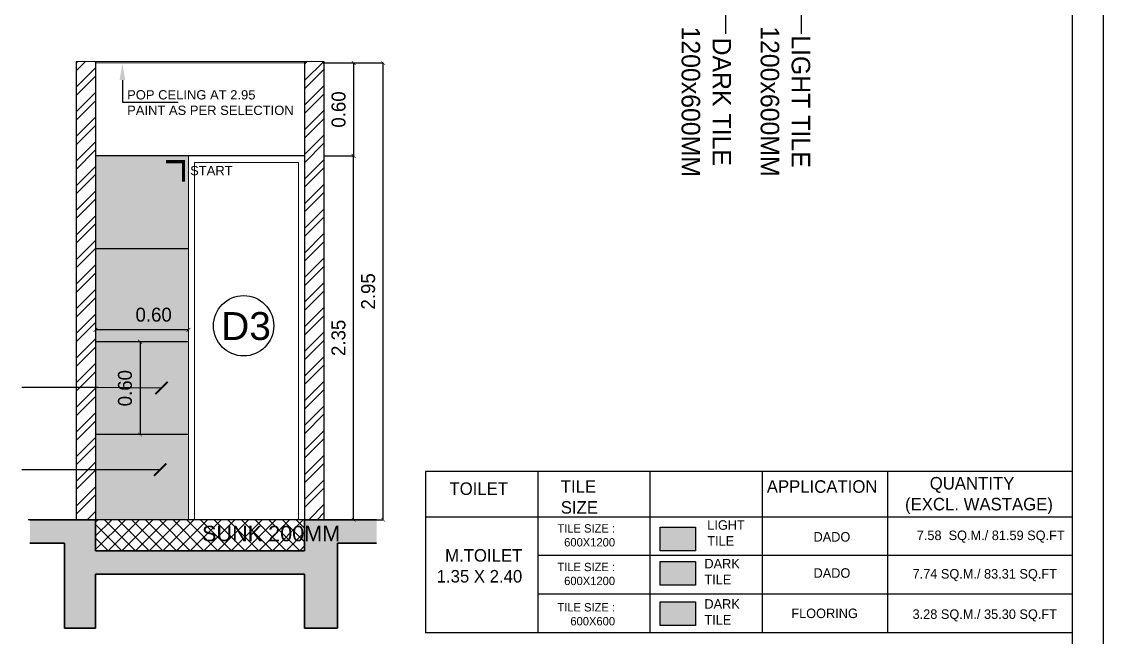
# Model space of a CAD drawing. Header units: metres. Extents: x 494 to 1845, y -666 to 1061.
# Drawn here: x 1783.96 to 1790.95, y 197.36 to 201.34 of the extents above; entities that cross this region are included whole.
import ezdxf
from ezdxf import colors
from ezdxf.entities.mleader import LeaderData, LeaderLine
from ezdxf.math import Vec2, Vec3

# ---------------------------------------------------------------- set-up
doc = ezdxf.new("R2010")
doc.units = ezdxf.units.M
doc.header["$MEASUREMENT"] = 0
doc.linetypes.add('1', pattern=[0])
doc.layers.get('Defpoints').update_dxf_attribs({"color": 12})
for name, color, linetype, lineweight in [('01 WALL', 7, 'Continuous', 25), ('A-Hatch', 8, 'Continuous', 9), ('Furniture', 8, 'Continuous', 13), ('SUNK', 7, 'Continuous', 13), ('VDA - FALSE CEILING', 7, 'Continuous', 5), ('VDA-Col-slab', 1, 'Continuous', 30), ('VDA-DOOR', 23, 'Continuous', 5), ('VDA-WALL', 250, 'Continuous', 25), ('VDA_DARK TILES', 8, 'Continuous', 9), ('VDA_LIGHT TILES', 254, 'Continuous', 5)]:
    doc.layers.add(name, color=color, linetype=linetype, lineweight=lineweight)
for name, color, linetype in [('Flooring', 250, 'Continuous'), ('SHEET', 7, 'Continuous'), ('VDA-DIM', 252, '1'), ('VDA-TEXT', 250, '1'), ('VDA-WALL HATCH', 252, 'Continuous'), ('VDA_TILES', 152, '1')]:
    doc.layers.add(name, color=color, linetype=linetype)
doc.styles.add('0.2', font='arial.ttf', dxfattribs={"height": 0.2})
doc.styles.add('arial', font='arial.ttf', dxfattribs={"height": 0.3})
doc.styles.add('PDF Century Gothic Bold', font='GOTHICB.TTF')
doc.styles.add('RS', font='GOTHIC.TTF')
doc.styles.get("Standard").update_dxf_attribs({"font": 'arial.ttf'})
doc.dimstyles.new('SMALL', dxfattribs={"dimtxt": 0.16, "dimasz": 0.05, "dimexe": 0, "dimexo": 0, "dimgap": 0.05, "dimtad": 0, "dimdec": 1, "dimzin": 0, "dimdsep": 46, "dimtxsty": 'RS', "dimblk": 'ARCHTICK', "dimcen": 2.5, "dimclrd": 256, "dimclre": 256, "dimclrt": 5, "dimadec": 0, "dimazin": 0, "dimtfac": 1, "dimtofl": 0, "dimtmove": 0, "dimatfit": 3, "dimldrblk": 'ARCHTICK', "dimfxl": 0, "dimtolj": 1, "dimtzin": 0, "dimarcsym": 0})
doc.dimstyles.new('SMALL-1', dxfattribs={"dimtxt": 0.16, "dimasz": 0.035, "dimexe": 0, "dimexo": 0.1, "dimgap": 0.05, "dimtad": 1, "dimzin": 0, "dimdsep": 46, "dimtxsty": 'RS', "dimblk": 'DOT', "dimcen": 2.5, "dimclrd": 256, "dimclre": 256, "dimclrt": 5, "dimadec": 0, "dimazin": 0, "dimtfac": 1, "dimtdec": 3, "dimtofl": 0, "dimtmove": 0, "dimatfit": 3, "dimfxl": 0, "dimtolj": 1, "dimtzin": 0, "dimarcsym": 0})

# ---------------------------------------------------------------- blocks, each defined once
blk = doc.blocks.new('_ArchTick')
at = {"color": 0, "linetype": 'ByBlock', "const_width": 0.15}
blk.add_lwpolyline([(-0.5, -0.5), (0.5, 0.5)], dxfattribs=at)
blk = doc.blocks.new('*D922')
at = {"layer": 'Defpoints', "color": 0}
for p in [(1785.812, 201.0738), (1786.2993, 201.0738), (1785.937, 198.1238)]:
    blk.add_point(p, dxfattribs=at)
at = {"layer": 'VDA-DIM', "lineweight": -2}
for p, q in [((1785.9993, 201.0738), (1786.2993, 201.0738)), ((1786.2993, 198.1238), (1786.2993, 201.0738)), ((1786.037, 198.1238), (1786.2993, 198.1238))]:
    blk.add_line(p, q, dxfattribs=at)
at = {"layer": 'VDA-DIM', "lineweight": -2, "xscale": 0.025, "yscale": 0.025, "zscale": 0.025}
for p, rotation in [((1786.2993, 201.0738), 90), ((1786.2993, 198.1238), 270)]:
    blk.add_blockref('_ArchTick', p, dxfattribs=dict(at, rotation=rotation))
at = {"layer": 'VDA-DIM', "color": 5, "insert": (1786.202, 199.5988), "char_height": 0.09, "attachment_point": 5, "rotation": 90, "style": 'RS'}
blk.add_mtext('\\A1;2.95', dxfattribs=at)
blk = doc.blocks.new('*D923')
at = {"layer": 'Defpoints', "color": 0}
for p in [(1785.9162, 200.4738), (1786.1077, 200.4738), (1785.937, 198.1238)]:
    blk.add_point(p, dxfattribs=at)
at = {"layer": 'VDA-DIM', "lineweight": -2}
for p, q in [((1786.0162, 200.4738), (1786.1077, 200.4738)), ((1786.1077, 198.1238), (1786.1077, 200.4738)), ((1786.037, 198.1238), (1786.1077, 198.1238))]:
    blk.add_line(p, q, dxfattribs=at)
at = {"layer": 'VDA-DIM', "lineweight": -2, "xscale": 0.025, "yscale": 0.025, "zscale": 0.025}
for p, rotation in [((1786.1077, 200.4738), 90), ((1786.1077, 198.1238), 270)]:
    blk.add_blockref('_ArchTick', p, dxfattribs=dict(at, rotation=rotation))
at = {"layer": 'VDA-DIM', "color": 5, "insert": (1786.0104, 199.2988), "char_height": 0.09, "attachment_point": 5, "rotation": 90, "style": 'RS'}
blk.add_mtext('\\A1;2.35', dxfattribs=at)
blk = doc.blocks.new('*D924')
at = {"layer": 'Defpoints', "color": 0}
for p in [(1785.812, 201.0738), (1786.1083, 201.0738), (1785.8221, 200.4732)]:
    blk.add_point(p, dxfattribs=at)
at = {"layer": 'VDA-DIM', "lineweight": -2}
for p, q in [((1785.912, 201.0738), (1786.1083, 201.0738)), ((1786.1083, 200.4732), (1786.1083, 201.0738)), ((1785.9221, 200.4732), (1786.1083, 200.4732))]:
    blk.add_line(p, q, dxfattribs=at)
at = {"layer": 'VDA-DIM', "lineweight": -2, "xscale": 0.025, "yscale": 0.025, "zscale": 0.025}
for p, rotation in [((1786.1083, 201.0738), 90), ((1786.1083, 200.4732), 270)]:
    blk.add_blockref('_ArchTick', p, dxfattribs=dict(at, rotation=rotation))
at = {"layer": 'VDA-DIM', "color": 5, "insert": (1786.011, 200.7735), "char_height": 0.09, "attachment_point": 5, "rotation": 90, "style": 'RS'}
blk.add_mtext('\\A1;0.60', dxfattribs=at)
blk = doc.blocks.new('*D925')
at = {"layer": 'Defpoints', "color": 0}
for p in [(1784.4412, 199.3508), (1784.4412, 199.2738), (1785.0412, 199.2738)]:
    blk.add_point(p, dxfattribs=at)
at = {"layer": 'VDA-DIM', "lineweight": -2}
for p, q in [((1784.4412, 199.3508), (1784.4412, 199.3508)), ((1785.0412, 199.3508), (1784.4412, 199.3508)), ((1785.0412, 199.3508), (1785.0412, 199.3508))]:
    blk.add_line(p, q, dxfattribs=at)
at = {"layer": 'VDA-DIM', "lineweight": -2, "xscale": 0.025, "yscale": 0.025, "zscale": 0.025, "rotation": 180}
blk.add_blockref('_ArchTick', (1784.4412, 199.3508), dxfattribs=at)
at = {"layer": 'VDA-DIM', "lineweight": -2, "xscale": 0.025, "yscale": 0.025, "zscale": 0.025}
blk.add_blockref('_ArchTick', (1785.0412, 199.3508), dxfattribs=at)
at = {"layer": 'VDA-DIM', "color": 5, "insert": (1784.8162, 199.448), "char_height": 0.09, "attachment_point": 5, "style": 'RS'}
blk.add_mtext('\\A1;0.60', dxfattribs=at)
blk = doc.blocks.new('*D926')
at = {"layer": 'Defpoints', "color": 0}
for p in [(1784.7846, 199.2738), (1784.6346, 198.6738), (1784.7286, 198.6738)]:
    blk.add_point(p, dxfattribs=at)
at = {"layer": 'VDA-DIM', "lineweight": -2}
for p, q in [((1784.7286, 199.2738), (1784.7286, 199.2738)), ((1784.7286, 199.2738), (1784.7286, 198.6738)), ((1784.7286, 198.6738), (1784.7286, 198.6738))]:
    blk.add_line(p, q, dxfattribs=at)
at = {"layer": 'VDA-DIM', "lineweight": -2, "xscale": 0.025, "yscale": 0.025, "zscale": 0.025}
for p, rotation in [((1784.7286, 199.2738), 90), ((1784.7286, 198.6738), 270)]:
    blk.add_blockref('_ArchTick', p, dxfattribs=dict(at, rotation=rotation))
at = {"layer": 'VDA-DIM', "color": 5, "insert": (1784.6314, 198.9738), "char_height": 0.09, "attachment_point": 5, "rotation": 90, "style": 'RS'}
blk.add_mtext('\\A1;0.60', dxfattribs=at)

msp = doc.modelspace()

# ---------------------------------------------------------------- hatches: boundary and pattern name
at = {"layer": '01 WALL', "lineweight": 30, "true_color": 0xfcf1d4}
h = msp.add_hatch(color=7, dxfattribs=at)
h.dxf.hatch_style = 1
h.paths.add_polyline_path([(1788.0886, 197.5937), (1788.3164, 197.5937), (1788.3164, 197.4418), (1788.0886, 197.4418)])
at = {"layer": 'A-Hatch'}
h = msp.add_hatch(color=253, dxfattribs=at)
h.dxf.hatch_style = 1
h.paths.add_polyline_path([(1788.0886, 198.0762), (1788.3164, 198.0762), (1788.3164, 197.9244), (1788.0886, 197.9244)])
at = {"layer": 'A-Hatch', "true_color": 0x636466}
h = msp.add_hatch(color=251, dxfattribs=at)
h.dxf.hatch_style = 1
h.paths.add_polyline_path([(1788.0886, 197.854), (1788.3164, 197.854), (1788.3164, 197.7021), (1788.0886, 197.7021)])
at = {"layer": 'SUNK'}
h = msp.add_hatch(dxfattribs=at)
h.set_pattern_fill('ANSI37', color=43, scale=0.5, angle=90)
h.set_pattern_definition([(135, (528.34733, -167.91543), (-0.0441941738, -0.0441941738), []), (225, (528.34733, -167.91543), (0.0441941738, -0.0441941738), [])])
h.paths.add_polyline_path([(1784.4412, 197.9238), (1785.7912, 197.9238), (1785.7912, 198.1238), (1784.4412, 198.1238)])
at = {"layer": 'VDA-WALL HATCH'}
h = msp.add_hatch(dxfattribs=at)
h.set_pattern_fill('ANSI32', color=256, scale=0.3, angle=180)
h.set_pattern_definition([(45, (528.34733, -167.91543), (-0.079549513, 0.079549513), []), (45, (528.40036, -167.91543), (-0.079549513, 0.079549513), [])])
h.paths.add_polyline_path([(1785.7912, 201.0838), (1785.7912, 198.1238), (1785.9162, 198.1238), (1785.9162, 201.0838)])
h.paths.add_polyline_path([(1784.3162, 201.0838), (1784.3162, 198.1238), (1784.4412, 198.1238), (1784.4412, 201.0838)])
h = msp.add_hatch(color=8, dxfattribs=at)
h.dxf.hatch_style = 1
h.paths.add_polyline_path([(1786.2566, 198.1238), (1785.9162, 198.1238), (1785.7912, 198.1238), (1785.7912, 197.9238), (1784.4412, 197.9238), (1784.4412, 198.1238), (1784.3162, 198.1238), (1784.0174, 198.1238), (1784.0174, 197.9738), (1784.2412, 197.9738), (1784.2412, 197.4238), (1784.4412, 197.4238), (1784.4412, 197.7738), (1785.7912, 197.7738), (1785.7912, 197.4238), (1786.0037, 197.4238), (1786.0037, 197.9738), (1786.2566, 197.9738)])
at = {"layer": 'VDA_DARK TILES', "lineweight": 25, "true_color": 0x939598}
h = msp.add_hatch(color=252, dxfattribs=at)
h.dxf.hatch_style = 1
h.paths.add_polyline_path([(1785.0412, 199.8738), (1784.5912, 199.8738), (1784.5912, 200.4738), (1785.0412, 200.4738)])
h.paths.add_polyline_path([(1784.5912, 199.8738), (1784.4412, 199.8738), (1784.4412, 200.4738), (1784.5912, 200.4738)])
h = msp.add_hatch(color=252, dxfattribs=at)
h.dxf.hatch_style = 1
h.paths.add_polyline_path([(1785.0412, 198.6738), (1784.5912, 198.6738), (1784.5912, 199.2738), (1785.0412, 199.2738)])
h.paths.add_polyline_path([(1784.5912, 198.6738), (1784.4412, 198.6738), (1784.4412, 199.2738), (1784.5912, 199.2738)])
at = {"layer": 'VDA_LIGHT TILES', "true_color": 0xe3e3e3}
h = msp.add_hatch(color=254, dxfattribs=at)
h.dxf.hatch_style = 1
h.paths.add_polyline_path([(1785.0412, 199.2738), (1784.5912, 199.2738), (1784.5912, 199.8738), (1785.0412, 199.8738)])
h.paths.add_polyline_path([(1784.5912, 199.2738), (1784.4412, 199.2738), (1784.4412, 199.8738), (1784.5912, 199.8738)])
h = msp.add_hatch(color=254, dxfattribs=at)
h.dxf.hatch_style = 1
h.paths.add_polyline_path([(1784.5912, 198.1238), (1784.5912, 198.6738), (1785.0412, 198.6738), (1785.0412, 198.1238)])
h.paths.add_polyline_path([(1784.4412, 198.1238), (1784.4412, 198.6738), (1784.5912, 198.6738), (1784.5912, 198.1238)])

# ---------------------------------------------------------------- linework, layer by layer
msp.add_line((1786.0291, 198.1238), (1784.0056, 198.1238))
at = {"layer": '01 WALL', "color": 23, "const_width": 0.02}
msp.add_lwpolyline([(1784.8952, 200.4368), (1785.0095, 200.4368), (1785.0095, 200.308)], dxfattribs=at)
at = {"layer": 'Flooring', "color": 0}
for p, q in [((1790.7507, 198.4361), (1786.5717, 198.4361)), ((1786.5717, 198.4361), (1786.5717, 197.3935)), ((1787.2973, 198.4361), (1787.2973, 197.3935)), ((1788.0229, 197.3935), (1788.0229, 198.4361)), ((1788.7485, 197.3935), (1788.7485, 198.4361)), ((1789.5569, 198.4361), (1789.5569, 197.3935)), ((1790.7507, 198.1417), (1786.5717, 198.1417)), ((1790.7507, 197.8923), (1787.2973, 197.8923)), ((1790.7507, 197.6429), (1787.2973, 197.6429)), ((1790.7507, 197.3935), (1786.5717, 197.3935))]:
    msp.add_line(p, q, dxfattribs=at)
msp.add_lwpolyline([(1790.7507, 197.3935), (1790.7507, 198.4361)], dxfattribs=at)
for points in [[(1788.0886, 198.0762), (1788.3164, 198.0762), (1788.3164, 197.9244), (1788.0886, 197.9244)], [(1788.0886, 197.854), (1788.3164, 197.854), (1788.3164, 197.7021), (1788.0886, 197.7021)], [(1788.0886, 197.5937), (1788.3164, 197.5937), (1788.3164, 197.4418), (1788.0886, 197.4418)]]:
    msp.add_lwpolyline(points, close=True, dxfattribs=at)
at = {"layer": 'SHEET'}
for points in [[(1790.9507, 211.6492), (1779.6918, 211.6492), (1779.6918, 195.7259), (1790.9507, 195.7259)], [(1790.7507, 211.4492), (1779.8918, 211.4492), (1779.8918, 195.9259), (1790.7507, 195.9259)]]:
    msp.add_lwpolyline(points, close=True, dxfattribs=at)
at = {"layer": 'VDA - FALSE CEILING', "color": 18, "lineweight": 20}
for p, q in [((1785.9162, 201.0838), (1784.3162, 201.0838)), ((1785.7912, 201.0738), (1784.4412, 201.0738))]:
    msp.add_line(p, q, dxfattribs=at)
at = {"layer": 'VDA-Col-slab'}
for p, q in [((1784.0174, 198.1238), (1784.4412, 198.1238)), ((1784.4412, 197.9238), (1784.4412, 198.1238)), ((1785.7912, 197.9238), (1785.7912, 198.1238)), ((1785.7912, 198.1238), (1786.2566, 198.1238)), ((1784.0174, 197.9738), (1784.2412, 197.9738)), ((1784.2412, 197.9738), (1784.2412, 197.4238)), ((1786.0037, 197.9738), (1786.2566, 197.9738)), ((1786.0037, 197.9738), (1786.0037, 197.4238)), ((1784.4412, 197.9238), (1785.7912, 197.9238)), ((1784.4412, 197.7738), (1785.7912, 197.7738)), ((1784.4412, 197.7738), (1784.4412, 197.4238)), ((1785.7912, 197.4238), (1785.7912, 197.7738)), ((1784.2412, 197.4238), (1784.4412, 197.4238)), ((1785.7912, 197.4238), (1786.0037, 197.4238))]:
    msp.add_line(p, q, dxfattribs=at)
at = {"layer": 'VDA-Col-slab', "color": 18, "lineweight": -3, "true_color": 0x000000}
msp.add_line((1785.7912, 198.1238), (1784.4412, 198.1238), dxfattribs=at)
at = {"layer": 'VDA-DOOR', "color": 252}
msp.add_lwpolyline([(1785.7912, 198.1238), (1785.7912, 200.4738), (1785.0412, 200.4738), (1785.0412, 198.1238)], dxfattribs=at)
at = {"layer": 'VDA-DOOR', "color": 8}
msp.add_lwpolyline([(1785.7512, 198.1238), (1785.7512, 200.4321), (1785.0812, 200.4321), (1785.0812, 198.1238)], dxfattribs=at)
at = {"layer": 'VDA-TEXT', "color": 253}
msp.add_circle((1785.3976, 199.3767), 0.1948, dxfattribs=at)
at = {"layer": 'VDA-WALL'}
for p, q in [((1784.3162, 201.0838), (1784.3162, 198.1238)), ((1784.4412, 201.0838), (1784.4412, 198.1238)), ((1785.7912, 201.0838), (1785.7912, 198.1238)), ((1785.9162, 201.0838), (1785.9162, 198.1238))]:
    msp.add_line(p, q, dxfattribs=at)
at = {"layer": 'VDA_TILES'}
for p, q in [((1785.7912, 200.4738), (1784.4412, 200.4738)), ((1785.0412, 199.8738), (1784.4412, 199.8738)), ((1785.0412, 199.2738), (1784.4412, 199.2738)), ((1785.0412, 198.6738), (1784.4412, 198.6738))]:
    msp.add_line(p, q, dxfattribs=at)

# ---------------------------------------------------------------- texts
at = {"layer": 'Flooring', "color": 0, "attachment_point": 1}
for s, insert, char_height, width in [('{\\fCentury Gothic|b0|i0|c0|p34;\\C0;TOILET}', (1786.727, 198.3654), 0.080848, 0.434933), ('{\\fCentury Gothic|b0|i0|c0|p34;\\C0;TILE SIZE}', (1787.446, 198.3792), 0.080848, 0.434933), ('{\\fCentury Gothic|b0|i0|c0|p34;\\C0;APPLICATION}', (1788.7767, 198.3792), 0.080848, 0.780203), ('{\\fCentury Gothic|b0|i0|c0|p34;\\W5.30809;  \\W1;QUANTITY ^J\\W5.30809; \\W1;(EXCL. WASTAGE)}', (1789.5102, 198.4003), 0.080848, 1.230021), ('{\\fCentury Gothic|b0|i0|c0|p34;LIGHT TILE}', (1788.3922, 198.1209), 0.061494, 0.0896), ('{\\fCentury Gothic|b0|i0|c0|p34;DADO}', (1789.0788, 198.0445), 0.061494, 0.0896), ('\\pi0.15360;{\\fCentury Gothic|b0|i0|c0|p34;M.TOILET  }\\P\\pi0.09889;{\\fCentury Gothic|b0|i0|c0|p34;1.35 X 2.40}', (1786.5453, 197.9345), 0.080848, 0.777615), ('{\\fCentury Gothic|b0|i0|c0|p34;DARK TILE}', (1788.3738, 197.8716), 0.061494, 0.0896), ('{\\fCentury Gothic|b0|i0|c0|p34;DADO}', (1789.0788, 197.8109), 0.061494, 0.0896), ('{\\fCentury Gothic|b0|i0|c0|p34;DARK TILE}', (1788.3738, 197.6113), 0.061494, 0.0896), ('{\\fCentury Gothic|b0|i0|c0|p34;FLOORING}', (1788.9353, 197.5506), 0.061494, 0.0896)]:
    msp.add_mtext(s, dxfattribs=dict(at, insert=insert, char_height=char_height, width=width))
at = {"layer": 'Flooring', "color": 0, "char_height": 0.053898, "width": 0.711795, "attachment_point": 9, "rotation": 0}
for s, insert in [('{\\fCentury Gothic|b0|i0|c0|p34;TILE SIZE :\\P600X1200}', (1787.7966, 197.9509)), ('{\\fCentury Gothic|b0|i0|c0|p34;TILE SIZE :\\P600X1200}', (1787.7966, 197.7015)), ('{\\fCentury Gothic|b0|i0|c0|p34;TILE SIZE :\\P600X600}', (1787.7966, 197.4412))]:
    msp.add_mtext(s, dxfattribs=dict(at, insert=insert))
at = {"layer": 'Furniture', "color": 5, "char_height": 0.061494, "width": 1.165376, "attachment_point": 1}
for s, insert in [('\\pt10;{\\fCentury Gothic|b0|i0|c0|p34;7.58  SQ.M./ 81.59 SQ.FT}', (1789.7455, 198.0543)), ('{\\fCentury Gothic|b0|i0|c0|p34;\\C0;7.74 SQ.M./ 83.31 SQ.FT}', (1789.7183, 197.8056)), ('{\\fCentury Gothic|b0|i0|c0|p34;\\C0;3.28 SQ.M./ 35.30 SQ.FT}', (1789.7183, 197.5453))]:
    msp.add_mtext(s, dxfattribs=dict(at, insert=insert))
at = {"layer": 'VDA-TEXT', "char_height": 0.12, "width": 1.394661, "attachment_point": 8, "rotation": 270, "style": '0.2'}
for s, insert in [('{\\fCentury Gothic|b0|i0|c0|p34;LIGHT TILE \\P1200x600MM', (1788.7353, 200.8254)), ('{\\fCentury Gothic|b0|i0|c0|p34;DARK TILE \\P1200x600MM}', (1788.2246, 200.8235))]:
    msp.add_mtext(s, dxfattribs=dict(at, insert=insert))
at = {"layer": 'VDA-TEXT', "width": 1.314504061156185e-11, "attachment_point": 1, "style": 'arial'}
for s, insert, char_height in [('POP CELING AT 2.95\\PPAINT AS PER SELECTION', (1784.645, 200.8983), 0.06), ('SUNK 200MM', (1785.129, 198.0853), 0.1)]:
    msp.add_mtext(s, dxfattribs=dict(at, insert=insert, char_height=char_height))
at = {"layer": 'VDA-TEXT', "color": 7, "insert": (1785.3267, 200.3482), "char_height": 0.06, "width": 0.951781, "attachment_point": 9, "style": 'arial'}
msp.add_mtext('START ', dxfattribs=at)
at = {"layer": 'VDA-TEXT', "color": 253, "insert": (1785.2522, 199.2827), "char_height": 0.18, "width": 2.162233, "attachment_point": 7, "style": 'PDF Century Gothic Bold'}
msp.add_mtext('{\\fArial|b0|i0|c0|p34;D3}', dxfattribs=at)

# ---------------------------------------------------------------- dimensions: what is measured, and where the dimension line sits
at = {"layer": 'VDA-DIM'}
for base, p1, p2, picture, middle in [((1786.2993, 201.0738), (1785.937, 198.1238), (1785.812, 201.0738), '*D922', (1786.202, 199.5988)), ((1786.1083, 201.0738), (1785.8221, 200.4732), (1785.812, 201.0738), '*D924', (1786.011, 200.7735)), ((1786.1077, 200.4738), (1785.937, 198.1238), (1785.9162, 200.4738), '*D923', (1786.0104, 199.2988)), ((1784.7286, 198.6738), (1784.7846, 199.2738), (1784.6346, 198.6738), '*D926', (1784.6314, 198.9738))]:
    dim = msp.add_linear_dim(base=base, p1=p1, p2=p2, angle=90, dimstyle='SMALL-1', override={"dimtxt": 0.09, "dimasz": 0.025, "dimblk": 'ArchTick'}, dxfattribs=at)
    dim.commit()
    dim.dimension.update_dxf_attribs({"geometry": picture, "text_midpoint": middle})
dim = msp.add_linear_dim(base=(1784.4412, 199.3508), p1=(1785.0412, 199.2738), p2=(1784.4412, 199.2738), angle=180, dimstyle='SMALL-1', override={"dimtxt": 0.09, "dimasz": 0.025, "dimblk": 'ArchTick'}, dxfattribs=at)
dim.commit()
dim.dimension.update_dxf_attribs({"geometry": '*D925', "text_midpoint": (1784.8162, 199.3508), "dimtype": 160})

# ---------------------------------------------------------------- leaders
at = {"layer": 'VDA-TEXT', "color": 1}
for points in [[(1788.5102, 202.1552, -0.0013), (1788.5102, 201.2625, -0.0013)], [(1788.9978, 202.1552, -0.0013), (1788.9978, 201.2625, -0.0013)], [(1784.8667, 198.9747, -0.0015), (1784.4589, 198.9784, -0.0015), (1783.9659, 198.9784, -0.0015)], [(1784.8586, 198.4474, 0.0014), (1783.9659, 198.4474, 0.0014)]]:
    msp.add_leader(points, dimstyle='SMALL', override={"dimasz": 0.08, "dimfxl": 0.3, "dimarcsym": 1}, dxfattribs=at)
at = {"layer": 'VDA-TEXT', "color": 252}
ml = msp.add_multileader_mtext('Standard', dxfattribs=at)
ml.set_content('', color=252)
ml.set_leader_properties()
ml.build(insert=Vec2(0, 0))
ml.multileader.update_dxf_attribs({"dogleg_length": 0.36, "arrow_head_size": 0.11})
ctx = ml.context
ctx.base_point, ctx.char_height, ctx.arrow_head_size, ctx.landing_gap_size, ctx.plane_origin = Vec3(1784.9746, 200.82), 0.18, 0.11, 0.09, Vec3(1784.6146, 201.0738)
notes = []
notes.append((ctx, [(0, (1, 1, 0), (1784.6146, 200.82), (1, 0), 0.36, [(0, [(1784.6146, 201.0738)], 0, [])])]))
ctx.mtext.insert, ctx.mtext.flow_direction = Vec3(1785.0646, 200.91), 5
for ctx, leaders in notes:
    for number, flags, end, landing, length, lines in leaders:
        leader = LeaderData()
        leader.index, (leader.has_last_leader_line, leader.has_dogleg_vector, leader.attachment_direction) = number, flags
        leader.last_leader_point, leader.dogleg_vector, leader.dogleg_length = Vec3(end), Vec3(landing), length
        for number, points, colour, breaks in lines:
            line = LeaderLine()
            line.index, line.vertices, line.color, line.breaks = number, Vec3.list(points), colors.encode_raw_color(colour), breaks
            leader.lines.append(line)
        ctx.leaders.append(leader)

doc.saveas('drawing.dxf')
